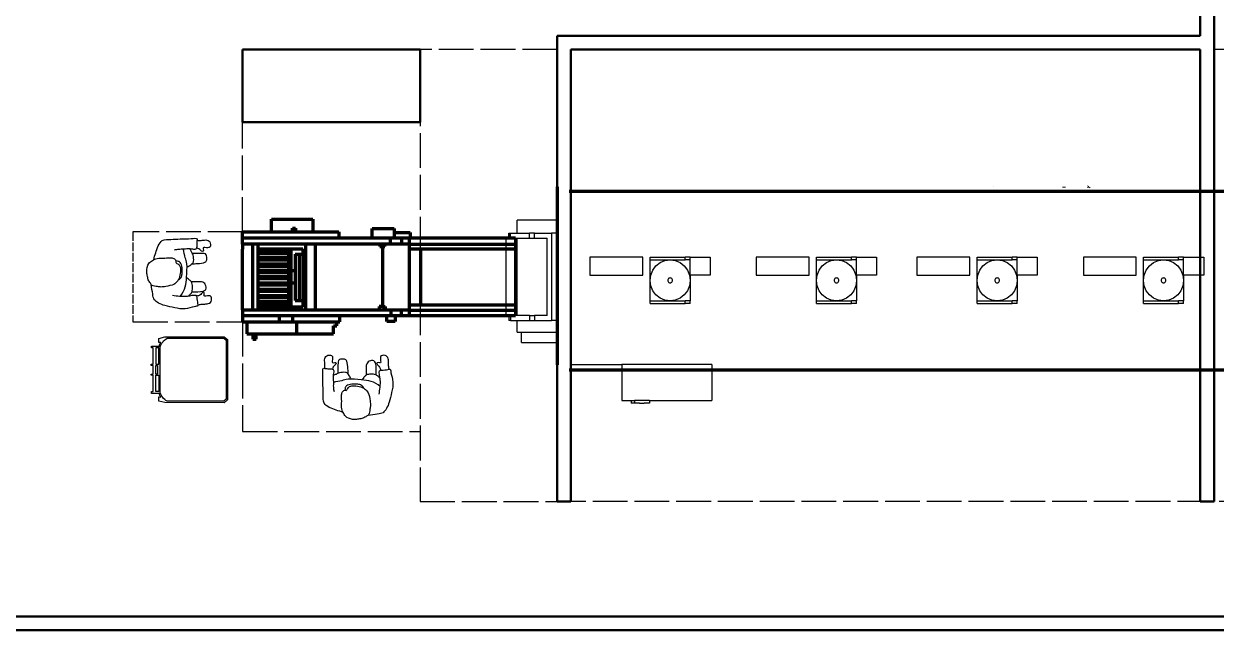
# Model space of a CAD drawing. Header units: millimetres. Extents: x 44692 to 659456, y -26273 to 14445.
# Drawn here: x 261898 to 270599, y -15686 to -11263 of the extents above; entities that cross this region are included whole.
import ezdxf

# ---------------------------------------------------------------- set-up
doc = ezdxf.new("R2010")
doc.units = ezdxf.units.MM
doc.header["$LTSCALE"] = 100
doc.linetypes.add('DASHED2', pattern=[0.762, 0.635, -0.127])
doc.linetypes.add('DASHEDX2', pattern=[3.048, 2.54, -0.508])
for name, color, linetype in [('Area proceso', 90, 'DASHEDX2'), ('Maquinas', 200, 'Continuous'), ('Personal', 171, 'Continuous'), ('Transporte semielaborado', 30, 'Continuous')]:
    doc.layers.add(name, color=color, linetype=linetype)
doc.layers.add('Paredes', color=7, linetype='Continuous', lineweight=50)

# ---------------------------------------------------------------- blocks, each defined once
blk = doc.blocks.new('pa17-16')
for points, knots in [([(5.5575, 2.4391), (5.5549, 2.4218), (5.5525, 2.3852), (5.5491, 2.3329), (5.5712, 2.2599), (5.5431, 2.2589), (5.5029, 2.2526), (5.4793, 2.2435), (5.4785, 2.2813), (5.4499, 2.3438), (5.4658, 2.4235), (5.4776, 2.5033), (5.5116, 2.5798), (5.5552, 2.585), (5.608, 2.5962), (5.6336, 2.6001)], [0, 0, 0, 0, 0.404899, 0.829805, 1.276298, 1.516647, 1.885942, 2.122553, 2.418487, 2.881882, 3.382407, 3.897515, 4.613825, 5.020942, 5.393355, 5.393355, 5.393355, 5.393355]), ([(5.62, 2.5537), (5.6188, 2.5427), (5.6154, 2.5253), (5.6223, 2.4901), (5.6346, 2.4293), (5.661, 2.4064), (5.685, 2.3908), (5.7322, 2.3832), (5.7723, 2.3842), (5.7881, 2.3969), (5.8018, 2.4268), (5.8146, 2.4162), (5.8324, 2.4305), (5.8382, 2.4568), (5.8318, 2.5038), (5.8344, 2.5615), (5.8137, 2.5937), (5.7944, 2.6284), (5.7307, 2.6388), (5.7037, 2.6296), (5.6679, 2.626), (5.6442, 2.6055), (5.6228, 2.5961), (5.6214, 2.5667), (5.62, 2.5537)], [0, 0, 0, 0, 0.297584, 0.631064, 1.068635, 1.39533, 1.69617, 2.097861, 2.458938, 2.716293, 3.010442, 3.199165, 3.447293, 3.731671, 4.119196, 4.541864, 4.881702, 5.22714, 5.673063, 5.989311, 6.327668, 6.644571, 6.906626, 7.259736, 7.259736, 7.259736, 7.259736]), ([(5.8196, 2.5846), (5.837, 2.5819), (5.8817, 2.5675), (5.9755, 2.5418), (5.972, 2.4609), (5.9791, 2.3926), (5.9812, 2.315), (5.9891, 2.2612), (5.9692, 2.2664), (5.9401, 2.2663), (5.9063, 2.2668), (5.9005, 2.2811), (5.909, 2.3184), (5.9007, 2.3606), (5.9019, 2.4011), (5.8964, 2.4238), (5.8933, 2.4348)], [6.682038, 6.682038, 6.682038, 6.682038, 7.076266, 7.806153, 8.304227, 8.77662, 9.284333, 9.649979, 9.844608, 10.160206, 10.472731, 10.661147, 10.998544, 11.371438, 11.724832, 12.051545, 12.051545, 12.051545, 12.051545]), ([(5.6724, 2.3994), (5.675, 2.3947), (5.6837, 2.383), (5.7041, 2.3718), (5.7348, 2.3697), (5.774, 2.3728), (5.8085, 2.3874), (5.8116, 2.4015), (5.8144, 2.4199)], [0.121052, 0.121052, 0.121052, 0.121052, 0.297289, 0.584433, 0.895396, 1.26174, 1.600834, 1.760925, 1.760925, 1.760925, 1.760925]), ([(5.5522, 2.3809), (5.573, 2.3653), (5.6222, 2.3398), (5.6924, 2.3383), (5.7952, 2.3323), (5.8376, 2.352), (5.881, 2.3613), (5.9019, 2.366)], [0, 0, 0, 0, 0.49262, 0.970296, 1.525877, 1.91054, 2.357805, 2.357805, 2.357805, 2.357805]), ([(5.5552, 2.3206), (5.5597, 2.3147), (5.5706, 2.3043), (5.5892, 2.2916), (5.6248, 2.2913), (5.6613, 2.2967), (5.6731, 2.3154), (5.6858, 2.3299), (5.6912, 2.3378)], [0, 0, 0, 0, 0.262594, 0.520609, 0.853848, 1.185107, 1.43842, 1.738028, 1.738028, 1.738028, 1.738028]), ([(5.7713, 2.3359), (5.7736, 2.3305), (5.7786, 2.3203), (5.7954, 2.2951), (5.8154, 2.2848), (5.8612, 2.2906), (5.8838, 2.3057), (5.8988, 2.3117), (5.9058, 2.3148)], [0, 0, 0, 0, 0.233477, 0.532145, 0.79329, 1.163492, 1.458071, 1.725911, 1.725911, 1.725911, 1.725911]), ([(5.4915, 2.2484), (5.4936, 2.2374), (5.4981, 2.215), (5.4968, 2.1806), (5.512, 2.1445), (5.5569, 2.147), (5.5634, 2.1681), (5.5498, 2.2128), (5.5753, 2.1995), (5.5912, 2.209), (5.5741, 2.2257), (5.5617, 2.2339), (5.5559, 2.2515), (5.5556, 2.26)], [0, 0, 0, 0, 0.324329, 0.654038, 0.980089, 1.31306, 1.562526, 1.890179, 2.123217, 2.319335, 2.559559, 2.78492, 3.066636, 3.066636, 3.066636, 3.066636]), ([(5.5867, 2.2952), (5.5866, 2.2877), (5.5872, 2.2667), (5.5883, 2.1873), (5.6353, 2.19), (5.6673, 2.2128), (5.6606, 2.2618), (5.6599, 2.2881), (5.6606, 2.3008)], [0.078483, 0.078483, 0.078483, 0.078483, 0.321516, 0.797556, 1.122606, 1.448668, 1.830958, 2.166281, 2.166281, 2.166281, 2.166281]), ([(5.7943, 2.2992), (5.7951, 2.2858), (5.7984, 2.2614), (5.8038, 2.2002), (5.8255, 2.1869), (5.8672, 2.191), (5.8755, 2.2117), (5.8718, 2.2605), (5.8715, 2.286), (5.871, 2.2978)], [0, 0, 0, 0, 0.353805, 0.775896, 1.041599, 1.377968, 1.615337, 2.001902, 2.313716, 2.313716, 2.313716, 2.313716]), ([(5.9713, 2.2652), (5.9703, 2.2553), (5.9686, 2.234), (5.9786, 2.2017), (5.9668, 2.1644), (5.9218, 2.1628), (5.9134, 2.1832), (5.9229, 2.229), (5.8988, 2.2135), (5.882, 2.2215), (5.8976, 2.2397), (5.908, 2.248), (5.912, 2.2618), (5.9127, 2.2683)], [0.038839, 0.038839, 0.038839, 0.038839, 0.324329, 0.654038, 0.980089, 1.31306, 1.562526, 1.890179, 2.123217, 2.319335, 2.559559, 2.78492, 2.989829, 2.989829, 2.989829, 2.989829])]:
    blk.add_open_spline(points, degree=3, knots=knots)

msp = doc.modelspace()

# ---------------------------------------------------------------- linework, layer by layer
msp.add_line((265789.701, -13751.322), (265789.701, -13747.655))
at = {"layer": 'Area proceso', "color": 3}
for p, q in [((265789.701, -11451.322), (264789.701, -11451.322)), ((264789.701, -11451.322), (264789.701, -14747.652)), ((270483.938, -11451.322), (265889.701, -11451.322)), ((270789.701, -11451.322), (270583.938, -11451.322)), ((263493.823, -12781.56), (263493.823, -11981.56)), ((263493.823, -11981.56), (264789.701, -11981.56)), ((263493.823, -12781.56), (262693.823, -12781.56)), ((262693.823, -13436.381), (263493.823, -13436.381)), ((263493.823, -13436.381), (263493.823, -14236.381)), ((263493.823, -14236.381), (264789.701, -14236.381)), ((264789.701, -14747.652), (265789.701, -14747.652)), ((271789.701, -14747.652), (265789.701, -14747.652))]:
    msp.add_line(p, q, dxfattribs=at)
at = {"layer": 'Area proceso'}
msp.add_line((263493.823, -12781.56), (263493.823, -12391.56), dxfattribs=at)
at = {"layer": 'Area proceso', "color": 3, "linetype": 'DASHED2'}
msp.add_line((262693.823, -12781.56), (262693.823, -13436.381), dxfattribs=at)
at = {"layer": 'Maquinas', "lineweight": 100}
for p, q in [((265789.701, -12451.322), (265789.701, -13751.322)), ((270778.149, -12487.379), (265878.149, -12487.379)), ((268974.387, -12451.322), (268974.387, -12451.322)), ((263705.9, -12781.56), (263705.9, -12688.988)), ((263705.9, -12688.988), (264007.736, -12688.988)), ((264007.736, -12688.988), (264007.736, -12781.56)), ((263493.823, -12825.255), (263493.823, -12781.56)), ((263493.823, -12781.56), (264197.392, -12781.56)), ((263857.778, -12781.56), (263857.778, -12752.815)), ((263857.778, -12752.815), (263879.834, -12752.815)), ((263879.834, -12752.815), (263879.834, -12781.56)), ((264197.392, -12781.56), (264197.392, -12825.255)), ((264439.972, -12825.255), (264439.972, -12755.527)), ((264439.972, -12755.527), (264599.825, -12755.527)), ((264599.825, -12755.527), (264599.825, -12785.044)), ((264599.825, -12785.044), (264716.692, -12785.044)), ((264599.825, -12785.044), (264599.825, -12825.255)), ((264716.692, -12785.044), (264716.692, -12825.255)), ((263493.823, -12825.255), (265485.487, -12825.255)), ((263493.823, -12869.789), (263493.823, -12825.255)), ((263493.823, -12869.789), (263493.823, -12907.013)), ((264710.722, -12871.439), (263493.823, -12871.439)), ((263566.839, -12871.439), (263566.839, -13352.26)), ((263605.421, -12871.439), (263605.421, -13352.26)), ((264025.017, -13352.26), (264025.017, -12871.439)), ((264495.448, -12871.439), (264495.448, -12888.696)), ((264532.99, -12888.696), (264532.99, -12871.439)), ((264573.133, -12871.439), (264573.133, -12825.255)), ((264656.878, -12871.439), (264656.878, -12825.255)), ((264710.722, -12825.255), (264710.722, -13394.032)), ((264710.722, -12871.439), (265485.487, -12871.439)), ((265485.487, -12825.255), (265485.487, -13394.032)), ((263493.823, -13350.75), (263493.823, -12907.013)), ((263605.421, -12904.532), (263934.663, -12904.532)), ((263605.421, -12921.876), (263827.465, -12921.876)), ((263827.465, -12940.226), (263605.421, -12940.226)), ((263827.465, -12921.876), (263827.465, -12940.226)), ((263828.26, -12904.532), (263828.26, -13331.165)), ((263848.082, -13331.165), (263848.082, -12904.532)), ((263877.155, -12944.338), (263877.155, -13282.231)), ((263877.155, -12944.338), (263934.663, -12944.338)), ((263905.909, -12944.338), (263905.909, -13282.231)), ((263934.663, -12904.532), (263934.663, -13331.165)), ((264495.448, -12888.696), (264532.99, -12888.696)), ((264514.219, -12888.696), (264514.219, -13324.282)), ((264710.722, -12905.353), (265485.487, -12905.353)), ((264792.741, -12905.353), (264792.741, -13313.347)), ((263605.421, -12968.127), (263827.465, -12968.127)), ((263827.465, -12986.478), (263605.421, -12986.478)), ((263605.421, -13014.212), (263827.465, -13014.212)), ((263827.465, -13032.563), (263605.421, -13032.563)), ((263827.465, -12968.127), (263827.465, -12986.478)), ((263827.465, -13014.212), (263827.465, -13032.563)), ((263605.421, -13060.464), (263827.465, -13060.464)), ((263827.465, -13078.814), (263605.421, -13078.814)), ((263605.421, -13105.701), (263827.465, -13105.701)), ((263827.465, -13124.052), (263605.421, -13124.052)), ((263827.465, -13060.464), (263827.465, -13078.814)), ((263827.465, -13105.701), (263827.465, -13124.052)), ((263605.421, -13151.953), (263827.465, -13151.953)), ((263827.465, -13170.304), (263605.421, -13170.304)), ((263605.421, -13198.037), (263827.465, -13198.037)), ((263827.465, -13216.388), (263605.421, -13216.388)), ((263827.465, -13151.953), (263827.465, -13170.304)), ((263827.465, -13198.037), (263827.465, -13216.388)), ((263848.082, -13153.335), (263877.155, -13153.335)), ((263605.421, -13244.289), (263827.465, -13244.289)), ((263827.465, -13262.64), (263605.421, -13262.64)), ((263605.421, -13289.185), (263827.465, -13289.185)), ((263827.465, -13307.536), (263605.421, -13307.536)), ((263827.465, -13244.289), (263827.465, -13262.64)), ((263827.465, -13289.185), (263827.465, -13307.536)), ((263877.155, -13282.231), (263934.663, -13282.231)), ((264710.722, -13313.347), (265485.487, -13313.347)), ((263493.823, -13350.75), (263493.823, -13394.032)), ((264710.722, -13352.26), (263493.823, -13352.26)), ((265485.487, -13394.032), (263493.823, -13394.032)), ((263493.823, -13394.032), (263493.823, -13436.381)), ((263934.663, -13331.165), (263605.421, -13331.165)), ((263763.881, -13436.381), (263763.881, -13394.032)), ((263828.26, -13331.165), (263848.082, -13331.165)), ((263859.634, -13436.381), (263859.634, -13394.032)), ((264203.289, -13436.381), (264203.289, -13394.032)), ((264514.219, -13324.282), (264490.98, -13324.282)), ((264490.98, -13324.282), (264490.98, -13352.26)), ((264514.219, -13324.282), (264533.691, -13324.282)), ((264533.691, -13324.282), (264533.691, -13352.26)), ((264547.555, -13433.66), (264547.555, -13394.032)), ((264579.141, -13394.032), (264579.141, -13352.26)), ((264607.754, -13394.032), (264607.754, -13433.66)), ((264653.834, -13394.032), (264653.834, -13352.26)), ((264710.722, -13352.26), (265485.487, -13352.26)), ((263493.823, -13436.381), (264203.289, -13436.381)), ((263525.047, -13436.381), (263525.047, -13525.545)), ((263889.094, -13525.545), (263889.094, -13436.381)), ((264156.914, -13525.545), (264156.914, -13465.33)), ((264156.914, -13465.33), (264182.419, -13465.33)), ((264182.419, -13465.33), (264182.419, -13436.381)), ((264607.754, -13433.66), (264547.555, -13433.66)), ((263525.047, -13525.545), (264156.914, -13525.545)), ((263569.104, -13525.545), (263569.104, -13562.6)), ((263569.104, -13562.6), (263592.292, -13562.6)), ((263592.292, -13562.6), (263592.292, -13525.545)), ((265878.149, -13787.379), (270778.149, -13787.379))]:
    msp.add_line(p, q, dxfattribs=at)
at = {"layer": 'Maquinas'}
for p, q in [((265789.701, -12695.559), (265789.701, -12451.322)), ((265878.149, -12487.379), (270778.149, -12487.379)), ((265496.912, -12789.496), (265496.912, -12695.559)), ((265789.701, -12695.559), (265496.912, -12695.559)), ((265789.701, -12695.559), (265789.701, -12789.496)), ((265436.503, -12827.071), (265436.503, -12789.496)), ((265436.503, -12789.496), (265438.514, -12789.496)), ((265438.503, -12827.071), (265438.514, -12789.496)), ((265438.514, -12789.496), (265448.235, -12789.496)), ((265448.224, -12827.071), (265448.235, -12789.496)), ((265448.235, -12789.496), (265450.236, -12789.496)), ((265450.236, -12789.496), (265496.912, -12789.496)), ((265450.236, -12827.071), (265450.236, -12789.496)), ((265496.912, -12789.496), (265588.352, -12789.496)), ((265588.352, -12827.071), (265588.352, -12789.496)), ((265625.063, -12789.496), (265588.352, -12789.496)), ((265625.063, -12827.071), (265625.063, -12789.496)), ((265625.063, -12789.496), (265747.43, -12789.496)), ((265747.43, -12789.496), (265747.43, -13428.269)), ((265789.701, -12789.496), (265747.43, -12789.496)), ((265789.701, -12789.496), (265789.701, -13428.269)), ((265414.319, -12827.071), (265414.319, -13390.694)), ((265414.319, -12827.071), (265436.503, -12827.071)), ((265436.503, -12827.071), (265438.503, -12827.071)), ((265448.224, -12827.071), (265438.503, -12827.071)), ((265448.224, -12827.071), (265450.236, -12827.071)), ((265450.236, -12827.071), (265484.363, -12827.071)), ((265484.363, -12827.071), (265484.363, -13390.694)), ((265496.912, -13390.694), (265496.912, -12827.071)), ((265496.912, -12827.071), (265588.352, -12827.071)), ((265588.352, -12827.071), (265625.063, -12827.071)), ((265625.063, -12827.071), (265716.504, -12827.071)), ((265716.504, -13390.694), (265716.504, -12827.071)), ((266028.509, -12965.523), (266028.509, -13097.035)), ((266415.053, -12965.523), (266028.509, -12965.523)), ((266415.053, -13097.035), (266415.053, -12965.523)), ((266467.693, -12984.31), (266467.693, -12965.523)), ((266467.693, -12965.523), (266723.884, -12965.523)), ((266723.884, -12984.31), (266723.884, -12965.523)), ((266760.483, -12965.523), (266723.884, -12965.523)), ((266760.483, -12984.31), (266760.483, -12965.523)), ((266760.483, -12965.523), (266906.877, -12965.523)), ((266906.877, -12965.523), (266906.877, -13097.035)), ((267243.04, -12965.523), (267243.04, -13097.035)), ((267629.585, -12965.523), (267243.04, -12965.523)), ((267629.585, -13097.035), (267629.585, -12965.523)), ((267682.225, -12984.31), (267682.225, -12965.523)), ((267682.225, -12965.523), (267938.415, -12965.523)), ((267938.415, -12984.31), (267938.415, -12965.523)), ((267975.014, -12965.523), (267938.415, -12965.523)), ((267975.014, -12984.31), (267975.014, -12965.523)), ((267975.014, -12965.523), (268121.409, -12965.523)), ((268121.409, -12965.523), (268121.409, -13097.035)), ((268415.586, -12965.523), (268415.586, -13097.035)), ((268802.13, -12965.523), (268415.586, -12965.523)), ((268802.13, -13097.035), (268802.13, -12965.523)), ((268854.77, -12984.31), (268854.77, -12965.523)), ((268854.77, -12965.523), (269110.961, -12965.523)), ((269110.961, -12984.31), (269110.961, -12965.523)), ((269147.56, -12965.523), (269110.961, -12965.523)), ((269147.56, -12984.31), (269147.56, -12965.523)), ((269147.56, -12965.523), (269293.954, -12965.523)), ((269293.954, -12965.523), (269293.954, -13097.035)), ((269630.117, -12965.523), (269630.117, -13097.035)), ((270016.662, -12965.523), (269630.117, -12965.523)), ((270016.662, -13097.035), (270016.662, -12965.523)), ((270069.302, -12984.31), (270069.302, -12965.523)), ((270069.302, -12965.523), (270325.492, -12965.523)), ((270325.492, -12984.31), (270325.492, -12965.523)), ((270362.091, -12965.523), (270325.492, -12965.523)), ((270362.091, -12984.31), (270362.091, -12965.523)), ((270362.091, -12965.523), (270508.486, -12965.523)), ((270508.486, -12965.523), (270508.486, -13097.035)), ((266467.693, -12984.31), (266614.088, -12984.31)), ((266467.693, -13134.61), (266467.693, -12984.31)), ((266487.306, -13059.46), (266510.571, -13028.332)), ((266510.571, -13028.332), (266540.89, -13004.447)), ((266540.89, -13004.447), (266576.198, -12989.432)), ((266576.198, -12989.432), (266614.088, -12984.31)), ((266614.088, -12984.31), (266651.978, -12989.432)), ((266614.088, -12984.31), (266723.884, -12984.31)), ((266651.978, -12989.432), (266687.285, -13004.447)), ((266687.285, -13004.447), (266717.605, -13028.332)), ((266717.605, -13028.332), (266740.869, -13059.46)), ((266760.483, -12984.31), (266723.884, -12984.31)), ((266760.483, -13097.035), (266760.483, -12984.31)), ((267682.225, -12984.31), (267828.619, -12984.31)), ((267682.225, -13134.61), (267682.225, -12984.31)), ((267701.838, -13059.46), (267725.103, -13028.332)), ((267725.103, -13028.332), (267755.422, -13004.447)), ((267755.422, -13004.447), (267790.73, -12989.432)), ((267790.73, -12989.432), (267828.619, -12984.31)), ((267828.619, -12984.31), (267866.509, -12989.432)), ((267828.619, -12984.31), (267938.415, -12984.31)), ((267866.509, -12989.432), (267901.817, -13004.447)), ((267901.817, -13004.447), (267932.136, -13028.332)), ((267932.136, -13028.332), (267955.401, -13059.46)), ((267975.014, -12984.31), (267938.415, -12984.31)), ((267975.014, -13097.035), (267975.014, -12984.31)), ((268854.77, -12984.31), (269001.165, -12984.31)), ((268854.77, -13134.61), (268854.77, -12984.31)), ((268874.383, -13059.46), (268897.648, -13028.332)), ((268897.648, -13028.332), (268927.967, -13004.447)), ((268927.967, -13004.447), (268963.275, -12989.432)), ((268963.275, -12989.432), (269001.165, -12984.31)), ((269001.165, -12984.31), (269039.055, -12989.432)), ((269001.165, -12984.31), (269110.961, -12984.31)), ((269039.055, -12989.432), (269074.362, -13004.447)), ((269074.362, -13004.447), (269104.682, -13028.332)), ((269104.682, -13028.332), (269127.946, -13059.46)), ((269147.56, -12984.31), (269110.961, -12984.31)), ((269147.56, -13097.035), (269147.56, -12984.31)), ((270069.302, -12984.31), (270215.696, -12984.31)), ((270069.302, -13134.61), (270069.302, -12984.31)), ((270088.915, -13059.46), (270112.18, -13028.332)), ((270112.18, -13028.332), (270142.499, -13004.447)), ((270142.499, -13004.447), (270177.807, -12989.432)), ((270177.807, -12989.432), (270215.696, -12984.31)), ((270215.696, -12984.31), (270253.586, -12989.432)), ((270215.696, -12984.31), (270325.492, -12984.31)), ((270253.586, -12989.432), (270288.894, -13004.447)), ((270288.894, -13004.447), (270319.213, -13028.332)), ((270319.213, -13028.332), (270342.478, -13059.46)), ((270362.091, -12984.31), (270325.492, -12984.31)), ((270362.091, -13097.035), (270362.091, -12984.31)), ((266028.509, -13097.035), (266415.053, -13097.035)), ((266467.693, -13134.61), (266472.681, -13095.709)), ((266472.681, -13173.51), (266467.693, -13134.61)), ((266467.693, -13284.909), (266467.693, -13134.61)), ((266472.681, -13095.709), (266487.306, -13059.46)), ((266597.37, -13130.011), (266596.781, -13134.61)), ((266596.781, -13134.61), (266597.37, -13139.209)), ((266599.099, -13125.725), (266597.37, -13130.011)), ((266597.37, -13139.209), (266599.099, -13143.494)), ((266601.85, -13122.045), (266599.099, -13125.725)), ((266605.434, -13119.221), (266601.85, -13122.045)), ((266609.608, -13117.446), (266605.434, -13119.221)), ((266614.088, -13116.841), (266609.608, -13117.446)), ((266618.567, -13117.446), (266614.088, -13116.841)), ((266622.742, -13119.221), (266618.567, -13117.446)), ((266626.326, -13122.045), (266622.742, -13119.221)), ((266629.076, -13125.725), (266626.326, -13122.045)), ((266630.805, -13130.011), (266629.076, -13125.725)), ((266629.076, -13143.494), (266630.805, -13139.209)), ((266631.395, -13134.61), (266630.805, -13130.011)), ((266630.805, -13139.209), (266631.395, -13134.61)), ((266740.869, -13059.46), (266755.494, -13095.709)), ((266755.494, -13095.709), (266760.483, -13134.61)), ((266760.483, -13134.61), (266755.494, -13173.51)), ((266906.877, -13097.035), (266760.483, -13097.035)), ((266760.483, -13097.035), (266760.483, -13134.61)), ((266760.483, -13134.61), (266760.483, -13284.909)), ((267243.04, -13097.035), (267629.585, -13097.035)), ((267682.225, -13134.61), (267687.213, -13095.709)), ((267687.213, -13173.51), (267682.225, -13134.61)), ((267682.225, -13284.909), (267682.225, -13134.61)), ((267687.213, -13095.709), (267701.838, -13059.46)), ((267811.902, -13130.011), (267811.312, -13134.61)), ((267811.312, -13134.61), (267811.902, -13139.209)), ((267813.631, -13125.725), (267811.902, -13130.011)), ((267811.902, -13139.209), (267813.631, -13143.494)), ((267816.381, -13122.045), (267813.631, -13125.725)), ((267819.966, -13119.221), (267816.381, -13122.045)), ((267824.14, -13117.446), (267819.966, -13119.221)), ((267828.619, -13116.841), (267824.14, -13117.446)), ((267833.099, -13117.446), (267828.619, -13116.841)), ((267837.273, -13119.221), (267833.099, -13117.446)), ((267840.857, -13122.045), (267837.273, -13119.221)), ((267843.608, -13125.725), (267840.857, -13122.045)), ((267845.337, -13130.011), (267843.608, -13125.725)), ((267843.608, -13143.494), (267845.337, -13139.209)), ((267845.927, -13134.61), (267845.337, -13130.011)), ((267845.337, -13139.209), (267845.927, -13134.61)), ((267955.401, -13059.46), (267970.026, -13095.709)), ((267970.026, -13095.709), (267975.014, -13134.61)), ((267975.014, -13134.61), (267970.026, -13173.51)), ((268121.409, -13097.035), (267975.014, -13097.035)), ((267975.014, -13097.035), (267975.014, -13134.61)), ((267975.014, -13134.61), (267975.014, -13284.909)), ((268415.586, -13097.035), (268802.13, -13097.035)), ((268854.77, -13134.61), (268859.758, -13095.709)), ((268859.758, -13173.51), (268854.77, -13134.61)), ((268854.77, -13284.909), (268854.77, -13134.61)), ((268859.758, -13095.709), (268874.383, -13059.46)), ((268984.447, -13130.011), (268983.857, -13134.61)), ((268983.857, -13134.61), (268984.447, -13139.209)), ((268986.176, -13125.725), (268984.447, -13130.011)), ((268984.447, -13139.209), (268986.176, -13143.494)), ((268988.927, -13122.045), (268986.176, -13125.725)), ((268992.511, -13119.221), (268988.927, -13122.045)), ((268996.685, -13117.446), (268992.511, -13119.221)), ((269001.165, -13116.841), (268996.685, -13117.446)), ((269005.644, -13117.446), (269001.165, -13116.841)), ((269009.818, -13119.221), (269005.644, -13117.446)), ((269013.403, -13122.045), (269009.818, -13119.221)), ((269016.153, -13125.725), (269013.403, -13122.045)), ((269017.882, -13130.011), (269016.153, -13125.725)), ((269016.153, -13143.494), (269017.882, -13139.209)), ((269018.472, -13134.61), (269017.882, -13130.011)), ((269017.882, -13139.209), (269018.472, -13134.61)), ((269127.946, -13059.46), (269142.571, -13095.709)), ((269142.571, -13095.709), (269147.56, -13134.61)), ((269147.56, -13134.61), (269142.571, -13173.51)), ((269293.954, -13097.035), (269147.56, -13097.035)), ((269147.56, -13097.035), (269147.56, -13134.61)), ((269147.56, -13134.61), (269147.56, -13284.909)), ((269630.117, -13097.035), (270016.662, -13097.035)), ((270069.302, -13134.61), (270074.29, -13095.709)), ((270074.29, -13173.51), (270069.302, -13134.61)), ((270069.302, -13284.909), (270069.302, -13134.61)), ((270074.29, -13095.709), (270088.915, -13059.46)), ((270198.979, -13130.011), (270198.389, -13134.61)), ((270198.389, -13134.61), (270198.979, -13139.209)), ((270200.708, -13125.725), (270198.979, -13130.011)), ((270198.979, -13139.209), (270200.708, -13143.494)), ((270203.458, -13122.045), (270200.708, -13125.725)), ((270207.043, -13119.221), (270203.458, -13122.045)), ((270211.217, -13117.446), (270207.043, -13119.221)), ((270215.696, -13116.841), (270211.217, -13117.446)), ((270220.176, -13117.446), (270215.696, -13116.841)), ((270224.35, -13119.221), (270220.176, -13117.446)), ((270227.934, -13122.045), (270224.35, -13119.221)), ((270230.685, -13125.725), (270227.934, -13122.045)), ((270232.414, -13130.011), (270230.685, -13125.725)), ((270230.685, -13143.494), (270232.414, -13139.209)), ((270233.004, -13134.61), (270232.414, -13130.011)), ((270232.414, -13139.209), (270233.004, -13134.61)), ((270342.478, -13059.46), (270357.103, -13095.709)), ((270357.103, -13095.709), (270362.091, -13134.61)), ((270362.091, -13134.61), (270357.103, -13173.51)), ((270508.486, -13097.035), (270362.091, -13097.035)), ((270362.091, -13097.035), (270362.091, -13134.61)), ((270362.091, -13134.61), (270362.091, -13284.909)), ((266487.306, -13209.76), (266472.681, -13173.51)), ((266510.571, -13240.888), (266487.306, -13209.76)), ((266599.099, -13143.494), (266601.85, -13147.174)), ((266601.85, -13147.174), (266605.434, -13149.998)), ((266605.434, -13149.998), (266609.608, -13151.773)), ((266609.608, -13151.773), (266614.088, -13152.379)), ((266614.088, -13152.379), (266618.567, -13151.773)), ((266618.567, -13151.773), (266622.742, -13149.998)), ((266622.742, -13149.998), (266626.326, -13147.174)), ((266626.326, -13147.174), (266629.076, -13143.494)), ((266740.869, -13209.76), (266717.605, -13240.888)), ((266755.494, -13173.51), (266740.869, -13209.76)), ((267701.838, -13209.76), (267687.213, -13173.51)), ((267725.103, -13240.888), (267701.838, -13209.76)), ((267813.631, -13143.494), (267816.381, -13147.174)), ((267816.381, -13147.174), (267819.966, -13149.998)), ((267819.966, -13149.998), (267824.14, -13151.773)), ((267824.14, -13151.773), (267828.619, -13152.379)), ((267828.619, -13152.379), (267833.099, -13151.773)), ((267833.099, -13151.773), (267837.273, -13149.998)), ((267837.273, -13149.998), (267840.857, -13147.174)), ((267840.857, -13147.174), (267843.608, -13143.494)), ((267955.401, -13209.76), (267932.136, -13240.888)), ((267970.026, -13173.51), (267955.401, -13209.76)), ((268874.383, -13209.76), (268859.758, -13173.51)), ((268897.648, -13240.888), (268874.383, -13209.76)), ((268986.176, -13143.494), (268988.927, -13147.174)), ((268988.927, -13147.174), (268992.511, -13149.998)), ((268992.511, -13149.998), (268996.685, -13151.773)), ((268996.685, -13151.773), (269001.165, -13152.379)), ((269001.165, -13152.379), (269005.644, -13151.773)), ((269005.644, -13151.773), (269009.818, -13149.998)), ((269009.818, -13149.998), (269013.403, -13147.174)), ((269013.403, -13147.174), (269016.153, -13143.494)), ((269127.946, -13209.76), (269104.682, -13240.888)), ((269142.571, -13173.51), (269127.946, -13209.76)), ((270088.915, -13209.76), (270074.29, -13173.51)), ((270112.18, -13240.888), (270088.915, -13209.76)), ((270200.708, -13143.494), (270203.458, -13147.174)), ((270203.458, -13147.174), (270207.043, -13149.998)), ((270207.043, -13149.998), (270211.217, -13151.773)), ((270211.217, -13151.773), (270215.696, -13152.379)), ((270215.696, -13152.379), (270220.176, -13151.773)), ((270220.176, -13151.773), (270224.35, -13149.998)), ((270224.35, -13149.998), (270227.934, -13147.174)), ((270227.934, -13147.174), (270230.685, -13143.494)), ((270342.478, -13209.76), (270319.213, -13240.888)), ((270357.103, -13173.51), (270342.478, -13209.76)), ((266467.693, -13303.697), (266467.693, -13284.909)), ((266467.693, -13284.909), (266614.088, -13284.909)), ((266467.693, -13303.697), (266723.884, -13303.697)), ((266540.89, -13264.773), (266510.571, -13240.888)), ((266576.198, -13279.788), (266540.89, -13264.773)), ((266614.088, -13284.909), (266576.198, -13279.788)), ((266651.978, -13279.788), (266614.088, -13284.909)), ((266614.088, -13284.909), (266723.884, -13284.909)), ((266687.285, -13264.773), (266651.978, -13279.788)), ((266717.605, -13240.888), (266687.285, -13264.773)), ((266723.884, -13303.697), (266723.884, -13284.909)), ((266760.483, -13284.909), (266723.884, -13284.909)), ((266760.483, -13303.697), (266723.884, -13303.697)), ((266760.483, -13303.697), (266760.483, -13284.909)), ((267682.225, -13303.697), (267682.225, -13284.909)), ((267682.225, -13284.909), (267828.619, -13284.909)), ((267682.225, -13303.697), (267938.415, -13303.697)), ((267755.422, -13264.773), (267725.103, -13240.888)), ((267790.73, -13279.788), (267755.422, -13264.773)), ((267828.619, -13284.909), (267790.73, -13279.788)), ((267866.509, -13279.788), (267828.619, -13284.909)), ((267828.619, -13284.909), (267938.415, -13284.909)), ((267901.817, -13264.773), (267866.509, -13279.788)), ((267932.136, -13240.888), (267901.817, -13264.773)), ((267938.415, -13303.697), (267938.415, -13284.909)), ((267975.014, -13284.909), (267938.415, -13284.909)), ((267975.014, -13303.697), (267938.415, -13303.697)), ((267975.014, -13303.697), (267975.014, -13284.909)), ((268854.77, -13303.697), (268854.77, -13284.909)), ((268854.77, -13284.909), (269001.165, -13284.909)), ((268854.77, -13303.697), (269110.961, -13303.697)), ((268927.967, -13264.773), (268897.648, -13240.888)), ((268963.275, -13279.788), (268927.967, -13264.773)), ((269001.165, -13284.909), (268963.275, -13279.788)), ((269039.055, -13279.788), (269001.165, -13284.909)), ((269001.165, -13284.909), (269110.961, -13284.909)), ((269074.362, -13264.773), (269039.055, -13279.788)), ((269104.682, -13240.888), (269074.362, -13264.773)), ((269110.961, -13303.697), (269110.961, -13284.909)), ((269147.56, -13284.909), (269110.961, -13284.909)), ((269147.56, -13303.697), (269110.961, -13303.697)), ((269147.56, -13303.697), (269147.56, -13284.909)), ((270069.302, -13303.697), (270069.302, -13284.909)), ((270069.302, -13284.909), (270215.696, -13284.909)), ((270069.302, -13303.697), (270325.492, -13303.697)), ((270142.499, -13264.773), (270112.18, -13240.888)), ((270177.807, -13279.788), (270142.499, -13264.773)), ((270215.696, -13284.909), (270177.807, -13279.788)), ((270253.586, -13279.788), (270215.696, -13284.909)), ((270215.696, -13284.909), (270325.492, -13284.909)), ((270288.894, -13264.773), (270253.586, -13279.788)), ((270319.213, -13240.888), (270288.894, -13264.773)), ((270325.492, -13303.697), (270325.492, -13284.909)), ((270362.091, -13284.909), (270325.492, -13284.909)), ((270362.091, -13303.697), (270325.492, -13303.697)), ((270362.091, -13303.697), (270362.091, -13284.909)), ((265414.319, -13390.694), (265436.6, -13390.694)), ((265436.6, -13390.694), (265436.6, -13428.269)), ((265450.138, -13390.694), (265436.6, -13390.694)), ((265450.138, -13390.694), (265450.138, -13428.269)), ((265450.138, -13390.694), (265484.363, -13390.694)), ((265588.408, -13390.694), (265496.912, -13390.694)), ((265588.408, -13390.694), (265588.408, -13428.269)), ((265588.408, -13390.694), (265625.007, -13390.694)), ((265625.007, -13390.694), (265625.007, -13428.269)), ((265716.504, -13390.694), (265625.007, -13390.694)), ((265450.138, -13428.269), (265436.6, -13428.269)), ((265449.36, -13428.269), (265449.305, -13428.269)), ((265450.138, -13428.269), (265496.912, -13428.269)), ((265496.912, -13512.812), (265496.912, -13428.269)), ((265496.912, -13428.269), (265588.408, -13428.269)), ((265588.408, -13428.269), (265625.007, -13428.269)), ((265625.007, -13428.269), (265747.43, -13428.269)), ((265789.701, -13428.269), (265747.43, -13428.269)), ((265789.701, -13428.269), (265789.701, -13512.812)), ((265496.912, -13512.812), (265529.127, -13512.812)), ((265529.127, -13587.962), (265529.127, -13512.812)), ((265529.127, -13512.812), (265789.701, -13512.812)), ((265789.701, -13512.812), (265789.701, -13587.962)), ((265529.127, -13587.962), (265789.701, -13587.962)), ((265789.701, -13587.962), (265789.701, -13747.655)), ((265889.701, -13747.655), (266261.165, -13747.655)), ((266261.165, -13747.655), (266261.165, -14010.679)), ((266919.942, -13747.655), (266261.165, -13747.655)), ((266919.942, -13747.655), (266919.942, -14010.679)), ((266908.39, -13783.712), (270778.149, -13783.712)), ((266261.165, -14010.679), (266329.719, -14010.679)), ((266329.719, -14010.679), (266329.719, -14029.467)), ((266329.719, -14010.679), (266353.468, -14010.679)), ((266353.468, -14029.467), (266329.719, -14029.467)), ((266353.468, -14010.679), (266353.468, -14029.467)), ((266463.264, -14010.679), (266353.468, -14010.679)), ((266390.677, -14029.467), (266353.468, -14029.467)), ((266390.677, -14029.467), (266426.056, -14029.467)), ((266463.264, -14029.467), (266426.056, -14029.467)), ((266463.264, -14010.679), (266463.264, -14029.467)), ((266463.264, -14010.679), (266919.942, -14010.679))]:
    msp.add_line(p, q, dxfattribs=at)
at = {"layer": 'Maquinas', "lineweight": 100}
for points in [[(263956.721, -13352.26), (263956.721, -12871.439)], [(263877.155, -13064.861), (263848.082, -13064.861)]]:
    msp.add_lwpolyline(points, dxfattribs=at)
for centre, radius, start, end in [((270737.121, -12501.77), 1250.658, 177.6882148, 177.9476968), ((270827.813, -12585.661), 1166.284, 173.3856737, 173.6655107)]:
    msp.add_arc(centre, radius, start, end, dxfattribs=at)
at = {"layer": 'Paredes'}
for p, q in [((270583.938, -7047.18), (270583.938, -11437.754)), ((270483.938, -10597.18), (270483.938, -11351.322)), ((265789.701, -11451.322), (265789.701, -11351.322)), ((265789.701, -11351.322), (270483.938, -11351.322)), ((270583.938, -11351.322), (270583.938, -11451.322)), ((263493.823, -11981.56), (263493.823, -11451.322)), ((263493.823, -11451.322), (264789.701, -11451.322)), ((264789.701, -11451.322), (264789.701, -11981.56)), ((265789.701, -14747.652), (265789.701, -11451.322)), ((265889.701, -11451.322), (265889.701, -12451.322)), ((265889.701, -11451.322), (270483.938, -11451.322)), ((270483.938, -11451.322), (270483.938, -14747.652)), ((270583.938, -11451.322), (270583.938, -14747.652)), ((264789.701, -11981.56), (263493.823, -11981.56)), ((265889.701, -12451.322), (265889.701, -14747.652)), ((260443.973, -15586.103), (274915.568, -15586.103)), ((260443.973, -15686.103), (275015.568, -15686.103))]:
    msp.add_line(p, q, dxfattribs=at)
at = {"layer": 'Paredes', "color": 0}
for p, q in [((265789.701, -14747.652), (265889.701, -14747.652)), ((270483.938, -14747.652), (270583.938, -14747.652))]:
    msp.add_line(p, q, dxfattribs=at)
at = {"layer": 'Transporte semielaborado'}
for points in [[(262827.403, -13746.49), (262841.13, -13746.49), (262841.13, -13627.344), (262830.228, -13627.344), (262830.228, -13620.83), (262830.228, -13614.314), (262884.422, -13613.943, -0.06535175), (262896.335, -13587.775), (262881.608, -13587.884), (262881.608, -13557.773), (262926.037, -13546.78), (263360.718, -13546.494), (263383.77, -13566.612), (263383.77, -13786.637), (263383.77, -14006.662), (263360.718, -14026.78), (262926.037, -14026.494), (262881.608, -14015.501), (262881.608, -13985.389), (262896.335, -13985.499, -0.06535175), (262884.422, -13959.33), (262830.228, -13958.96), (262830.228, -13952.444), (262830.228, -13945.93), (262841.13, -13945.93), (262841.13, -13826.784), (262827.403, -13826.784), (262827.403, -13818.661), (262841.13, -13818.661), (262841.13, -13786.637), (262841.13, -13754.612), (262827.403, -13754.612)], [(262944.366, -13556.768), (263356.971, -13556.496), (263373.77, -13571.158), (263373.77, -13786.637), (263373.77, -14002.116), (263356.971, -14016.777), (262944.366, -14016.506, -0.22212915), (262892.113, -13949.383), (262892.113, -13623.891, -0.22212915)]]:
    msp.add_lwpolyline(points, format="xyb", close=True, dxfattribs=at)
for points in [[(262882.558, -13746.49), (262882.558, -13627.344), (262860.532, -13627.344), (262860.532, -13746.49), (262882.55, -13746.49)], [(262882.558, -13826.784), (262882.558, -13945.93), (262860.532, -13945.93), (262860.532, -13826.784), (262882.55, -13826.784)]]:
    msp.add_lwpolyline(points, dxfattribs=at)
msp.add_lwpolyline([(262872.545, -13818.661), (262860.532, -13818.661), (262860.532, -13786.637), (262860.532, -13754.612), (262872.545, -13754.612), (262872.545, -13786.637)], close=True, dxfattribs=at)

# ---------------------------------------------------------------- block references
at = {"layer": 'Personal'}
for p, xscale, yscale, zscale, rotation in [((265251.61, -18736.003), 979.1504951166414, 979.1504951166414, 979.1504951166414, 88.7466901628452), ((270035.989, -11831.046), 979.1504951166465, 979.1504951166465, 979.1504951166465, 177.3569437258109)]:
    msp.add_blockref('pa17-16', p, dxfattribs=dict(at, xscale=xscale, yscale=yscale, zscale=zscale, rotation=rotation))

doc.saveas('drawing.dxf')
